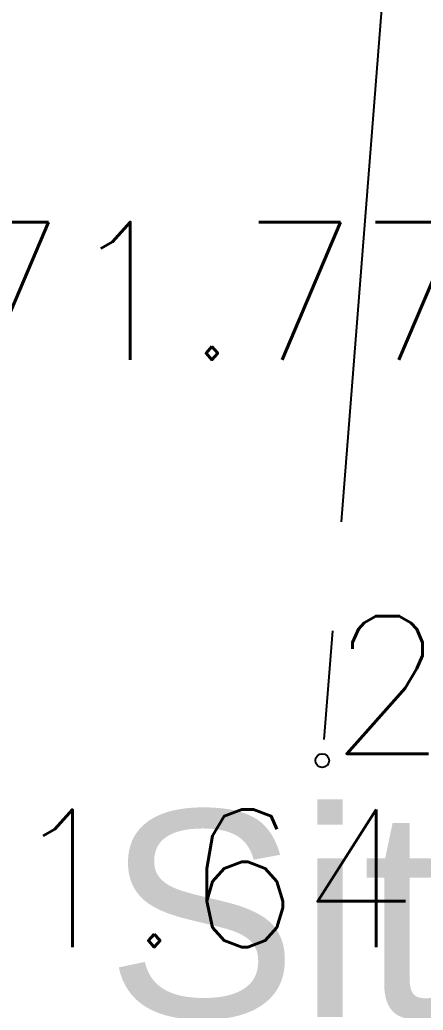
# Model space of a CAD drawing. Extents: x 524954 to 526204, y 9523489 to 9524010.
# Drawn here: x 525728.71 to 525731.63, y 9523629.23 to 9523636.43 of the extents above; entities that cross this region are included whole.
import ezdxf

# ---------------------------------------------------------------- set-up
doc = ezdxf.new("R2010")
doc.units = 0
doc.header["$PDMODE"] = 33
doc.header["$PDSIZE"] = 0.1
doc.linetypes.add('AXES2', pattern=[28.575, 19.05, -3.175, 3.175, -3.175])
doc.linetypes.add('CACHE2', pattern=[4.7625, 3.175, -1.5875])
for name, color, linetype in [('Axe_Piste', 3, 'AXES2'), ('TopoAlt', 3, 'Continuous'), ('TOPOJIS', 7, 'Continuous'), ('Toponomie', 7, 'CACHE2')]:
    doc.layers.add(name, color=color, linetype=linetype)
doc.styles.add('Simplex 1.0', font='Simplex.shx', dxfattribs={"width": 0.99, "height": 1})
doc.styles.get("Standard").update_dxf_attribs({"font": 'arial.ttf'})

# ---------------------------------------------------------------- blocks, each defined once
blk = doc.blocks.new('TCPOINT M')
at = {"color": 0}
blk.add_point((0, 0), dxfattribs=at)
at = {"layer": 'TopoAlt', "style": 'Simplex 1.0', "width": 0.99}
blk.add_attdef('ALT', (0.15, 0.15), '', height=1, dxfattribs=at)

msp = doc.modelspace()

# ---------------------------------------------------------------- linework, layer by layer
at = {"layer": 'Axe_Piste', "ltscale": 0.25, "flags": 128}
msp.add_lwpolyline([(525735.7018, 9523708.807), (525733.7118, 9523685.4745), (525732.2222, 9523667.3913), (525731.5374, 9523639.1411), (525730.9016, 9523631.0452)], dxfattribs=at)

# ---------------------------------------------------------------- block references
at = {"layer": 'TOPOJIS'}
ref = msp.add_blockref('TCPOINT M', (525727.2931, 9523633.908, 271.77), dxfattribs=at)
ref.add_attrib('ALT', '271.77', (525727.3431, 9523633.958, 271.77), dxfattribs={"layer": 'TopoAlt', "height": 1, "style": 'Simplex 1.0', "width": 0.99})
ref = msp.add_blockref('TCPOINT M', (525730.9016, 9523631.0452, 271.61), dxfattribs=at)
ref.add_attrib('ALT', '271.61', (525730.9516, 9523631.0952, 271.61), dxfattribs={"layer": 'TopoAlt', "height": 1, "style": 'Simplex 1.0', "width": 0.99})
ref = msp.add_blockref('TCPOINT M', (525726.8736, 9523629.64, 271.64), dxfattribs=at)
ref.add_attrib('ALT', '271.64', (525726.9236, 9523629.69, 271.64), dxfattribs={"layer": 'TopoAlt', "height": 1, "style": 'Simplex 1.0', "width": 0.99})

# ---------------------------------------------------------------- texts
at = {"layer": 'Toponomie', "insert": (525716.4306, 9523630.6833), "char_height": 1.5, "width": 40.173762, "attachment_point": 1}
msp.add_mtext('\\pi12.898;Site Touristique \\P\\pi14.38;Les Rapides', dxfattribs=at)

doc.saveas('drawing.dxf')
